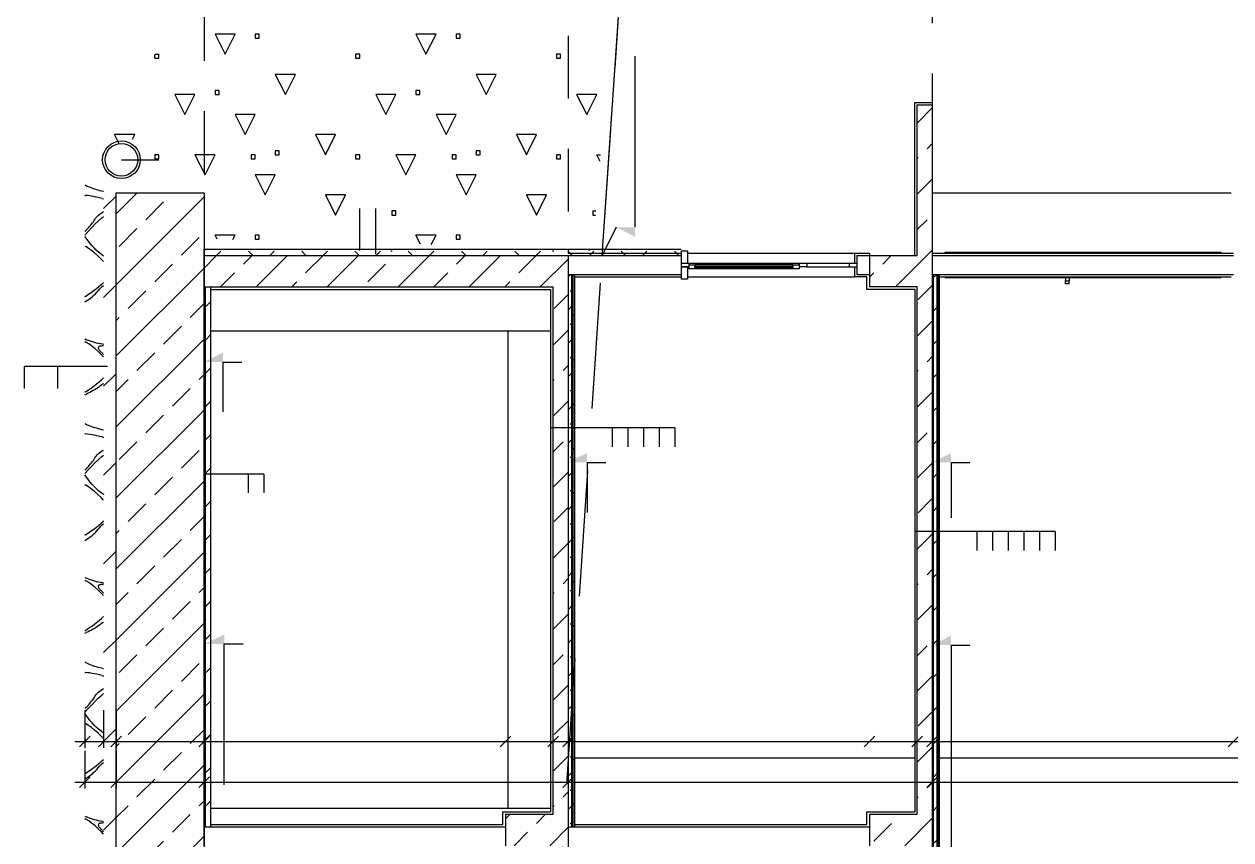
# Model space of a CAD drawing. Header units: metres. Extents: x -220 to 294, y -29 to 18.
# Drawn here: x -187.997 to -185.594, y -5.071 to -3.447 of the extents above; entities that cross this region are included whole.
import ezdxf

# ---------------------------------------------------------------- set-up
doc = ezdxf.new("R2010")
doc.units = ezdxf.units.M
doc.header["$MEASUREMENT"] = 0
doc.linetypes.add('DASHED2', pattern=[0.375, 0.25, -0.125])
doc.linetypes.add('DASHED4', pattern=[0.1875, 0.125, -0.0625])
for name, color, linetype in [('Cizgi', 7, 'Continuous'), ('Kesit_Kot', 7, 'Continuous'), ('Olculendirme', 7, 'Continuous'), ('Rota', 7, 'Continuous'), ('Standart', 7, 'Continuous'), ('Tarama', 7, 'Continuous'), ('Yay', 7, 'Continuous'), ('Yerlestirilmis_Nesne', 7, 'Continuous')]:
    doc.layers.add(name, color=color, linetype=linetype)

msp = doc.modelspace()

# ---------------------------------------------------------------- hatches: boundary and pattern name
at = {"layer": 'Kesit_Kot', "linetype": 'Continuous', "lineweight": -3}
for points in [[(-186.8178, -3.851), (-186.7803, -3.8697), (-186.7803, -3.851)], [(-187.6385, -4.1193), (-187.601, -4.1006), (-187.601, -4.1193)], [(-186.9135, -4.3193), (-186.876, -4.3006), (-186.876, -4.3193)], [(-186.1885, -4.3193), (-186.151, -4.3006), (-186.151, -4.3193)]]:
    msp.add_hatch(color=216, dxfattribs=at).paths.add_polyline_path(points)
at = {"layer": 'Standart', "linetype": 'Continuous', "lineweight": -3}
for points in [[(-187.636, -4.6805), (-187.5985, -4.6618), (-187.5985, -4.6805)], [(-186.1885, -4.6829), (-186.151, -4.6641), (-186.151, -4.6829)]]:
    msp.add_hatch(color=216, dxfattribs=at).paths.add_polyline_path(points)
at = {"layer": 'Tarama', "linetype": 'Continuous', "lineweight": -3}
h = msp.add_hatch(dxfattribs=at)
h.set_pattern_fill('ANSI33', color=58, scale=0.4, style=0)
h.paths.add_polyline_path([(-186.2185, -3.9074), (-186.2185, -3.6074), (-186.1885, -3.6074), (-186.1885, -3.9074)])
h = msp.add_hatch(dxfattribs=at)
h.set_pattern_fill('ANSI31', color=58, style=0)
h.paths.add_polyline_path([(-187.8135, -3.7824), (-187.8385, -3.7824), (-187.8385, -6.0824), (-187.8135, -6.0824)])
h = msp.add_hatch(dxfattribs=at)
h.set_pattern_fill('ANSI33', color=58, scale=0.4, style=0)
h.paths.add_polyline_path([(-187.6385, -3.7824), (-187.8135, -3.7824), (-187.8135, -6.0824), (-187.7385, -6.0824), (-187.7385, -6.9449), (-187.6385, -6.9449)])
h = msp.add_hatch(dxfattribs=at)
h.set_pattern_fill('AR-SAND', color=203, scale=0.05, style=0)
h.set_pattern_definition([(37.5, (0, 0), (-0.003149668, 0.09634119), [0, -0.076, 0, -0.085, 0, -0.08125]), (7.5, (0, 0), (0.088488835, 0.1411073), [0, -0.041, 0, -0.0685, 0, -0.02625]), (-32.5, (-0.0615, 0), (0.155707093, 0.000282953), [0, -0.025, 0, -0.09, 0, -0.1175]), (-42.5, (-0.0615, 0), (0.15030633, 0.04388378), [0, -0.0125, 0, -0.059, 0, -0.0675])])
h.paths.add_polyline_path([(-187.6385, -3.8949), (-187.6385, -3.8988), (-186.6885, -3.8989), (-186.6885, -3.8949)])
h = msp.add_hatch(dxfattribs=at)
h.set_pattern_fill('ANSI37', color=163, scale=0.6, style=0)
h.paths.add_polyline_path([(-187.6385, -3.8988), (-187.6385, -3.9074), (-186.6885, -3.9074), (-186.6885, -3.8989)])
h = msp.add_hatch(dxfattribs=at)
h.set_pattern_fill('ANSI33', color=58, scale=0.4, style=0)
h.paths.add_polyline_path([(-187.6385, -3.9699), (-187.6385, -3.9074), (-187.0385, -3.9074), (-187.0385, -3.9699)])
h = msp.add_hatch(dxfattribs=at)
h.set_pattern_fill('ANSI33', color=58, scale=0.4, style=0)
h.paths.add_polyline_path([(-187.0385, -3.9699), (-187.0385, -3.9074), (-186.9135, -3.9074), (-186.9135, -3.9699)])
h = msp.add_hatch(dxfattribs=at)
h.set_pattern_fill('ANSI33', color=58, scale=0.4, style=0)
h.paths.add_polyline_path([(-186.3135, -3.9699), (-186.3135, -3.9074), (-186.1885, -3.9074), (-186.1885, -3.9699)])
h = msp.add_hatch(dxfattribs=at)
h.set_pattern_fill('SACNCR', color=58, scale=0.5, style=0)
h.paths.add_polyline_path([(-186.9135, -5.0449), (-186.9135, -3.9449), (-186.906, -3.9449), (-186.906, -5.0449)])
h = msp.add_hatch(dxfattribs=at)
h.set_pattern_fill('TRIANG', color=58, scale=0.2, style=0)
h.paths.add_polyline_path([(-186.906, -5.0449), (-186.906, -3.9449), (-186.9035, -3.9449), (-186.9035, -5.0449)])
h = msp.add_hatch(dxfattribs=at)
h.set_pattern_fill('ANSI31', color=58, scale=0.5, style=0)
h.paths.add_polyline_path([(-186.9035, -5.0449), (-186.9035, -3.9449), (-186.901, -3.9449), (-186.901, -5.0449)])
h = msp.add_hatch(dxfattribs=at)
h.set_pattern_fill('DOTS', color=58, scale=0.8, style=0)
h.paths.add_polyline_path([(-186.1885, -5.4574), (-186.1885, -3.9449), (-186.186, -3.9449), (-186.186, -5.4574)])
h = msp.add_hatch(dxfattribs=at)
h.set_pattern_fill('SACNCR', color=58, scale=0.5, style=0)
h.paths.add_polyline_path([(-186.186, -5.4574), (-186.186, -3.9449), (-186.1785, -3.9449), (-186.1785, -5.4574)])
h = msp.add_hatch(dxfattribs=at)
h.set_pattern_fill('DOTS', color=58, scale=0.8, style=0)
h.paths.add_polyline_path([(-186.1785, -5.4574), (-186.1785, -3.9449), (-186.176, -3.9449), (-186.176, -5.4574)])
h = msp.add_hatch(dxfattribs=at)
h.set_pattern_fill('NET', color=163, style=0)
h.paths.add_polyline_path([(-186.176, -5.4574), (-186.176, -3.9449), (-186.1748, -3.9449), (-186.1748, -5.4574)])
h = msp.add_hatch(dxfattribs=at)
h.set_pattern_fill('TRIANG', color=58, scale=0.2, style=0)
h.paths.add_polyline_path([(-187.6385, -5.0449), (-187.6385, -3.9699), (-187.636, -3.9699), (-187.636, -5.0449)])
h = msp.add_hatch(dxfattribs=at)
h.set_pattern_fill('SACNCR', color=58, scale=0.5, style=0)
h.paths.add_polyline_path([(-187.636, -5.0449), (-187.636, -3.9699), (-187.626, -3.9699), (-187.626, -5.0449)])
h = msp.add_hatch(dxfattribs=at)
h.set_pattern_fill('ANSI33', color=58, scale=0.4, style=0)
h.paths.add_polyline_path([(-186.9435, -5.0199), (-186.9435, -3.9699), (-186.9135, -3.9699), (-186.9135, -5.0199)])
h = msp.add_hatch(dxfattribs=at)
h.set_pattern_fill('ANSI33', color=58, scale=0.4, style=0)
h.paths.add_polyline_path([(-186.2185, -5.0199), (-186.2185, -3.9699), (-186.1885, -3.9699), (-186.1885, -5.0199)])
h = msp.add_hatch(dxfattribs=at)
h.set_pattern_fill('ANSI33', color=58, scale=0.4, style=0)
h.paths.add_polyline_path([(-187.0385, -5.0824), (-187.0385, -5.0199), (-186.9135, -5.0199), (-186.9135, -5.0824)])
h = msp.add_hatch(dxfattribs=at)
h.set_pattern_fill('ANSI33', color=58, scale=0.4, style=0)
h.paths.add_polyline_path([(-186.3135, -5.0824), (-186.3135, -5.0199), (-186.1885, -5.0199), (-186.1885, -5.0824)])

# ---------------------------------------------------------------- linework, layer by layer
at = {"layer": 'Cizgi', "color": 73, "linetype": 'DASHED4', "lineweight": -3}
for points in [[(-187.6385, -2.2699), (-187.6385, -3.8949)], [(-186.9135, -3.0199), (-186.9135, -6.9574)], [(-186.1885, -3.0949), (-186.1885, -6.2074)], [(-187.6385, -3.8949), (-187.6385, -6.9574)]]:
    msp.add_lwpolyline(points, dxfattribs=at)
at = {"layer": 'Cizgi', "color": 18, "linetype": 'Continuous', "lineweight": -3}
msp.add_lwpolyline([(-186.8457, -3.9074), (-186.7861, -3.0324)], dxfattribs=at)
at = {"layer": 'Cizgi', "color": 241, "linetype": 'Continuous', "lineweight": -3}
for points in [[(-186.2235, -3.9074), (-186.2235, -3.6024)], [(-186.2235, -3.6024), (-186.1885, -3.6024)], [(-186.1885, -3.6024), (-186.1885, -3.6074)], [(-187.6385, -3.9074), (-187.6385, -3.8949)], [(-187.6385, -3.8949), (-186.6885, -3.8949)], [(-187.6385, -3.8949), (-186.861, -3.8949)], [(-186.9135, -3.8949), (-186.9135, -3.9024)], [(-186.9135, -3.9024), (-186.8453, -3.9024)], [(-186.8453, -3.9024), (-186.6885, -3.9024)], [(-186.3435, -3.9024), (-186.3435, -3.9224)], [(-186.3435, -3.9024), (-186.3135, -3.9024)], [(-186.3135, -3.9024), (-186.3135, -3.9074)], [(-186.1885, -3.9024), (-186.1635, -3.9024)], [(-186.1635, -3.9024), (-185.6135, -3.9024)], [(-185.6135, -3.9024), (-185.5885, -3.9024)], [(-186.3435, -3.9299), (-186.3435, -3.9499)], [(-186.901, -3.9499), (-186.8486, -3.9499)], [(-186.8486, -3.9499), (-186.6885, -3.9499)], [(-186.3185, -3.9499), (-186.3435, -3.9499)], [(-186.3185, -3.9749), (-186.3185, -3.9499)], [(-186.1748, -3.9499), (-186.1635, -3.9499)], [(-186.1635, -3.9499), (-185.6135, -3.9499)], [(-185.6135, -3.9499), (-185.5935, -3.9499)], [(-187.626, -3.9749), (-186.9485, -3.9749)], [(-186.9485, -3.9749), (-186.9485, -4.0574)], [(-186.2235, -3.9749), (-186.3185, -3.9749)], [(-186.2235, -3.9749), (-186.2235, -4.9074)], [(-186.9485, -4.0574), (-186.9485, -5.0074)], [(-186.2235, -4.9074), (-186.2235, -5.0149)], [(-187.0435, -5.0399), (-187.0435, -5.0149)], [(-187.0435, -5.0149), (-186.9485, -5.0149)], [(-186.9485, -5.0074), (-186.9485, -5.0149)], [(-186.3185, -5.0399), (-186.3185, -5.0149)], [(-186.3185, -5.0149), (-186.2235, -5.0149)], [(-187.626, -5.0399), (-187.0435, -5.0399)], [(-186.901, -5.0399), (-186.3185, -5.0399)]]:
    msp.add_lwpolyline(points, dxfattribs=at)
at = {"layer": 'Cizgi', "color": 7, "linetype": 'Continuous', "lineweight": -3}
for points in [[(-186.2185, -3.6074), (-186.1885, -3.6074)], [(-186.2185, -3.9074), (-186.2185, -3.6074)], [(-186.1885, -3.6074), (-186.1885, -3.7824)], [(-186.1885, -3.7824), (-186.1885, -3.9024)], [(-187.6385, -3.9074), (-186.9135, -3.9074)], [(-187.6385, -3.9699), (-187.6385, -3.9074)], [(-186.9135, -3.9074), (-186.9135, -3.9449)], [(-186.3135, -3.9074), (-186.2235, -3.9074)], [(-186.3135, -3.9074), (-186.3135, -3.9449)], [(-186.2235, -3.9074), (-186.2185, -3.9074)], [(-186.1885, -3.9024), (-186.1885, -3.9074)], [(-186.1885, -3.9074), (-186.1885, -3.9449)], [(-186.9135, -3.9449), (-186.9135, -4.904)], [(-186.3135, -3.9449), (-186.3135, -3.9699)], [(-186.1885, -3.9449), (-186.1885, -5.4574)], [(-187.6385, -3.9699), (-187.626, -3.9699)], [(-187.626, -3.9699), (-186.9435, -3.9699)], [(-186.9435, -5.0199), (-186.9435, -3.9699)], [(-186.2185, -3.9699), (-186.3135, -3.9699)], [(-186.2185, -5.0199), (-186.2185, -3.9699)], [(-186.9135, -4.904), (-186.9135, -5.0449)], [(-187.0385, -5.0199), (-186.9435, -5.0199)], [(-187.0385, -5.0199), (-187.0385, -5.0449)], [(-186.3135, -5.0199), (-186.2185, -5.0199)], [(-186.3135, -5.0199), (-186.3135, -5.0449)], [(-187.0385, -5.0449), (-187.0385, -5.0824)], [(-186.9135, -5.0449), (-186.9135, -5.0824)], [(-186.3135, -5.0449), (-186.3135, -5.0824)]]:
    msp.add_lwpolyline(points, dxfattribs=at)
at = {"layer": 'Cizgi', "color": 118, "linetype": 'Continuous', "lineweight": -3}
for points in [[(-186.1885, -3.7824), (-185.5935, -3.7824)], [(-186.676, -3.9024), (-186.3435, -3.9024)], [(-186.676, -3.9499), (-186.3435, -3.9499)], [(-187.626, -4.0574), (-187.0335, -4.0574)], [(-187.0335, -4.0574), (-187.0335, -5.0074)], [(-187.0335, -4.0574), (-186.9485, -4.0574)], [(-186.901, -4.9074), (-186.2235, -4.9074)], [(-186.1748, -4.9074), (-185.4985, -4.9074)], [(-187.626, -5.0074), (-187.0335, -5.0074)], [(-187.0335, -5.0074), (-186.9485, -5.0074)]]:
    msp.add_lwpolyline(points, dxfattribs=at)
at = {"layer": 'Cizgi', "color": 166, "linetype": 'Continuous', "lineweight": -3}
for points in [[(-186.9135, -3.9074), (-186.8457, -3.9074)], [(-186.8457, -3.9074), (-186.6885, -3.9074)], [(-186.6885, -3.9074), (-186.6885, -3.9224)], [(-186.3385, -3.9074), (-186.3385, -3.9224)], [(-186.3385, -3.9074), (-186.3135, -3.9074)], [(-186.1885, -3.9074), (-185.5885, -3.9074)], [(-186.6885, -3.9224), (-186.6885, -3.9233)], [(-186.6885, -3.9233), (-186.6885, -3.9289)], [(-186.6885, -3.9289), (-186.6885, -3.9299)], [(-186.6885, -3.9299), (-186.6885, -3.9449)], [(-186.3385, -3.9224), (-186.3385, -3.9299)], [(-186.3385, -3.9299), (-186.3385, -3.9449)], [(-186.9135, -3.9449), (-186.901, -3.9449)], [(-186.901, -3.9449), (-186.8482, -3.9449)], [(-186.8482, -3.9449), (-186.6885, -3.9449)], [(-186.3385, -3.9449), (-186.3135, -3.9449)], [(-186.1885, -3.9449), (-186.1748, -3.9449)], [(-186.1748, -3.9449), (-185.5885, -3.9449)], [(-187.6385, -5.0824), (-187.6385, -5.0449)], [(-187.6385, -5.0449), (-187.626, -5.0449)], [(-187.626, -5.0449), (-187.0385, -5.0449)], [(-186.9135, -5.0449), (-186.901, -5.0449)], [(-186.901, -5.0449), (-186.3135, -5.0449)]]:
    msp.add_lwpolyline(points, dxfattribs=at)
at = {"layer": 'Cizgi', "color": 173, "linetype": 'Continuous', "lineweight": -3}
for points in [[(-186.6885, -3.898), (-186.6885, -3.9024)], [(-186.6885, -3.898), (-186.676, -3.898)], [(-186.6885, -3.9024), (-186.6885, -3.9074)], [(-186.676, -3.898), (-186.676, -3.9224)], [(-186.6885, -3.9224), (-186.676, -3.9224)], [(-186.676, -3.9233), (-186.6885, -3.9233)], [(-186.6885, -3.9289), (-186.676, -3.9289)], [(-186.6885, -3.9299), (-186.676, -3.9299)], [(-186.676, -3.9224), (-186.6735, -3.9224)], [(-186.676, -3.9224), (-186.676, -3.9233)], [(-186.676, -3.9289), (-186.676, -3.9299)], [(-186.676, -3.9299), (-186.6735, -3.9299)], [(-186.676, -3.9299), (-186.676, -3.9543)], [(-186.6735, -3.9224), (-186.6735, -3.9261)], [(-186.6735, -3.9261), (-186.6735, -3.9299)], [(-186.6735, -3.9261), (-186.661, -3.9261)], [(-186.6735, -3.9299), (-186.6735, -3.9336)], [(-186.661, -3.9336), (-186.6735, -3.9336)], [(-186.661, -3.9261), (-186.661, -3.9286)], [(-186.661, -3.9311), (-186.661, -3.9286)], [(-186.661, -3.9286), (-186.466, -3.9286)], [(-186.661, -3.9311), (-186.661, -3.9336)], [(-186.466, -3.9311), (-186.661, -3.9311)], [(-186.466, -3.9261), (-186.466, -3.9286)], [(-186.466, -3.9261), (-186.4535, -3.9261)], [(-186.466, -3.9286), (-186.466, -3.9311)], [(-186.466, -3.9311), (-186.466, -3.9336)], [(-186.4535, -3.9336), (-186.466, -3.9336)], [(-186.4535, -3.9224), (-186.4535, -3.9261)], [(-186.4535, -3.9224), (-186.4385, -3.9224)], [(-186.4535, -3.9261), (-186.4535, -3.9299)], [(-186.4535, -3.9299), (-186.4535, -3.9336)], [(-186.4385, -3.9299), (-186.4535, -3.9299)], [(-186.4385, -3.9224), (-186.4385, -3.9299)], [(-186.3535, -3.9299), (-186.3535, -3.9224)], [(-186.3535, -3.9224), (-186.3435, -3.9224)], [(-186.3535, -3.9299), (-186.3435, -3.9299)], [(-186.3435, -3.9224), (-186.3385, -3.9224)], [(-186.3435, -3.9299), (-186.3385, -3.9299)], [(-186.6885, -3.9449), (-186.6885, -3.9499)], [(-186.6885, -3.9499), (-186.6885, -3.9543)], [(-186.676, -3.9543), (-186.6885, -3.9543)]]:
    msp.add_lwpolyline(points, dxfattribs=at)
at = {"layer": 'Cizgi', "color": 98, "linetype": 'Continuous', "lineweight": -3}
for points in [[(-185.6135, -3.9011), (-186.1635, -3.9011)], [(-186.1635, -3.9011), (-186.1635, -3.9024)], [(-185.6135, -3.9011), (-185.6135, -3.9024)], [(-186.6735, -3.9224), (-186.4535, -3.9224)], [(-186.466, -3.9261), (-186.661, -3.9261)], [(-186.466, -3.9336), (-186.661, -3.9336)], [(-186.4385, -3.9224), (-186.3535, -3.9224)], [(-186.4385, -3.9299), (-186.3535, -3.9299)], [(-186.1635, -3.9499), (-186.1635, -3.9511)], [(-186.1635, -3.9511), (-185.9229, -3.9511)], [(-185.9229, -3.9511), (-185.9229, -3.9574)], [(-185.9229, -3.9511), (-185.916, -3.9511)], [(-185.9229, -3.9636), (-185.9229, -3.9574)], [(-185.9229, -3.9574), (-185.916, -3.9574)], [(-185.916, -3.9636), (-185.9229, -3.9636)], [(-185.916, -3.9511), (-185.916, -3.9574)], [(-185.916, -3.9511), (-185.6135, -3.9511)], [(-185.916, -3.9636), (-185.916, -3.9574)], [(-185.6135, -3.9499), (-185.6135, -3.9511)]]:
    msp.add_lwpolyline(points, dxfattribs=at)
at = {"layer": 'Cizgi', "color": 38, "linetype": 'Continuous', "lineweight": -3}
for points in [[(-186.906, -5.0449), (-186.906, -3.9449)], [(-186.9035, -5.0449), (-186.9035, -3.9449)], [(-186.186, -5.4574), (-186.186, -3.9449)], [(-186.1785, -5.4574), (-186.1785, -3.9449)], [(-186.176, -5.4574), (-186.176, -3.9449)], [(-187.636, -5.0449), (-187.636, -3.9699)]]:
    msp.add_lwpolyline(points, dxfattribs=at)
at = {"layer": 'Cizgi', "color": 59, "linetype": 'Continuous', "lineweight": -3}
for points in [[(-186.901, -3.9449), (-186.901, -3.9499)], [(-186.901, -3.9499), (-186.901, -4.7204)], [(-186.1748, -3.9449), (-186.1748, -3.9499)], [(-186.1748, -3.9499), (-186.1748, -4.9074)], [(-187.6385, -5.0449), (-187.6385, -3.9699)], [(-187.626, -3.9699), (-187.626, -3.9749)], [(-187.626, -3.9749), (-187.626, -4.0574)], [(-187.626, -4.0574), (-187.626, -5.0074)], [(-186.901, -4.7204), (-186.901, -4.9074)], [(-186.901, -4.9074), (-186.901, -5.0399)], [(-186.1748, -4.9074), (-186.1748, -5.4524)], [(-187.626, -5.0074), (-187.626, -5.0399)], [(-187.626, -5.0399), (-187.626, -5.0449)], [(-186.901, -5.0399), (-186.901, -5.0449)]]:
    msp.add_lwpolyline(points, dxfattribs=at)
at = {"layer": 'Kesit_Kot', "color": 216, "linetype": 'Continuous', "lineweight": -3}
for points in [[(-186.7803, -3.851), (-186.7803, -3.5104)], [(-186.8178, -3.851), (-186.8457, -3.9074)], [(-187.6385, -3.9943), (-187.6385, -4.1193)], [(-187.601, -4.1193), (-187.601, -4.2188)], [(-187.601, -4.1193), (-187.5635, -4.1193)], [(-186.9135, -4.1943), (-186.9135, -4.3193)], [(-186.1885, -4.1943), (-186.1885, -4.3193)], [(-186.876, -4.3193), (-186.876, -4.4188)], [(-186.876, -4.3193), (-186.8385, -4.3193)], [(-186.151, -4.3193), (-186.151, -4.4298)], [(-186.151, -4.3193), (-186.1135, -4.3193)]]:
    msp.add_lwpolyline(points, dxfattribs=at)
at = {"layer": 'Olculendirme', "color": 47, "linetype": 'Continuous', "lineweight": -3}
for points in [[(-187.876, -4.8122), (-187.876, -4.8872)], [(-187.8385, -4.8122), (-187.8385, -4.8872)], [(-187.8135, -4.8122), (-187.8135, -4.8872)], [(-187.6385, -4.8122), (-187.6385, -4.8872)], [(-187.896, -4.8747), (-187.6185, -4.8747)], [(-187.6585, -4.8747), (-182.5435, -4.8747)], [(-187.876, -4.8934), (-187.876, -4.9684)], [(-187.8135, -4.8934), (-187.8135, -4.9684)], [(-187.6385, -4.8934), (-187.6385, -4.9684)], [(-186.9135, -4.8934), (-186.9135, -4.9684)], [(-186.1885, -4.8934), (-186.1885, -4.9684)], [(-187.896, -4.9559), (-182.5435, -4.9559)]]:
    msp.add_lwpolyline(points, dxfattribs=at)
at = {"layer": 'Olculendirme', "color": 59, "linetype": 'Continuous', "lineweight": -3}
for points in [[(-187.8654, -4.8641), (-187.8866, -4.8853)], [(-187.8279, -4.8641), (-187.8491, -4.8853)], [(-187.8029, -4.8641), (-187.8241, -4.8853)], [(-187.6279, -4.8641), (-187.6491, -4.8853)], [(-187.6279, -4.8641), (-187.6491, -4.8853)], [(-187.0279, -4.8641), (-187.0491, -4.8853)], [(-186.9329, -4.8641), (-186.9541, -4.8853)], [(-186.9029, -4.8641), (-186.9241, -4.8853)], [(-186.3029, -4.8641), (-186.3241, -4.8853)], [(-186.2079, -4.8641), (-186.2291, -4.8853)], [(-186.1779, -4.8641), (-186.1991, -4.8853)], [(-185.5779, -4.8641), (-185.5991, -4.8853)], [(-187.8654, -4.9453), (-187.8866, -4.9665)], [(-187.8029, -4.9453), (-187.8241, -4.9665)], [(-187.6279, -4.9453), (-187.6491, -4.9665)], [(-186.9029, -4.9453), (-186.9241, -4.9665)], [(-186.1779, -4.9453), (-186.1991, -4.9665)]]:
    msp.add_lwpolyline(points, dxfattribs=at)
at = {"layer": 'Rota', "color": 95, "linetype": 'DASHED2', "lineweight": -3}
for points in [[(-186.8457, -3.9074), (-186.7861, -3.0324)], [(-186.991, -6.0824), (-186.8457, -3.9074)]]:
    msp.add_lwpolyline(points, dxfattribs=at)
at = {"layer": 'Rota', "color": 7, "linetype": 'Continuous', "lineweight": -3}
for points in [[(-187.8135, -3.9074), (-187.8135, -3.7824)], [(-187.8135, -3.7824), (-187.6385, -3.7824)], [(-187.6385, -3.7824), (-187.6385, -6.9449)], [(-187.8135, -6.0824), (-187.8135, -3.9074)]]:
    msp.add_lwpolyline(points, dxfattribs=at)
at = {"layer": 'Standart', "color": 98, "linetype": 'Continuous', "lineweight": -3}
for points in [[(-187.3283, -3.8973), (-187.3283, -3.8135)], [(-187.2966, -3.9047), (-187.2966, -3.8135)]]:
    msp.add_lwpolyline(points, dxfattribs=at)
at = {"layer": 'Standart', "color": 58, "linetype": 'Continuous', "lineweight": -3}
for points in [[(-186.701, -4.2506), (-186.9485, -4.2506)], [(-186.826, -4.2506), (-186.826, -4.2881)], [(-186.7948, -4.2506), (-186.7948, -4.2881)], [(-186.7635, -4.2506), (-186.7635, -4.2881)], [(-186.7323, -4.2506), (-186.7323, -4.2881)], [(-186.701, -4.2506), (-186.701, -4.2881)], [(-187.5198, -4.3426), (-187.6385, -4.3426)], [(-187.551, -4.3426), (-187.551, -4.3801)], [(-187.5198, -4.3426), (-187.5198, -4.3801)], [(-185.9435, -4.4568), (-186.2235, -4.4568)], [(-186.0998, -4.4568), (-186.0998, -4.4943)], [(-186.0685, -4.4568), (-186.0685, -4.4943)], [(-186.0373, -4.4568), (-186.0373, -4.4943)], [(-186.006, -4.4568), (-186.006, -4.4943)], [(-185.9748, -4.4568), (-185.9748, -4.4943)], [(-185.9435, -4.4568), (-185.9435, -4.4943)]]:
    msp.add_lwpolyline(points, dxfattribs=at)
at = {"layer": 'Standart', "color": 216, "linetype": 'Continuous', "lineweight": -3}
for points in [[(-187.5985, -4.6805), (-187.561, -4.6805)], [(-187.5985, -4.9613), (-187.5985, -4.6805)], [(-186.151, -4.6829), (-186.151, -5.2774)], [(-186.151, -4.6829), (-186.1135, -4.6829)]]:
    msp.add_lwpolyline(points, dxfattribs=at)
at = {"layer": 'Tarama', "color": 251, "linetype": 'Continuous', "lineweight": -3}
for points in [[(-187.6167, -3.4666), (-187.5967, -3.5066)], [(-187.5767, -3.4666), (-187.6167, -3.4666)], [(-187.5967, -3.5066), (-187.5767, -3.4666)], [(-187.5367, -3.4666), (-187.5367, -3.4746)], [(-187.5287, -3.4666), (-187.5367, -3.4666)], [(-187.5367, -3.4746), (-187.5287, -3.4746)], [(-187.5287, -3.4746), (-187.5287, -3.4666)], [(-187.2167, -3.4666), (-187.1967, -3.5066)], [(-187.1767, -3.4666), (-187.2167, -3.4666)], [(-187.1967, -3.5066), (-187.1767, -3.4666)], [(-187.1367, -3.4666), (-187.1367, -3.4746)], [(-187.1287, -3.4666), (-187.1367, -3.4666)], [(-187.1367, -3.4746), (-187.1287, -3.4746)], [(-187.1287, -3.4746), (-187.1287, -3.4666)], [(-187.7367, -3.5146), (-187.7367, -3.5068)], [(-187.7362, -3.5066), (-187.7287, -3.5066)], [(-187.7287, -3.5146), (-187.7287, -3.5066)], [(-187.3367, -3.5066), (-187.3367, -3.5146)], [(-187.3287, -3.5066), (-187.3367, -3.5066)], [(-187.3287, -3.5146), (-187.3287, -3.5066)], [(-186.9367, -3.5066), (-186.9367, -3.5146)], [(-186.9287, -3.5066), (-186.9367, -3.5066)], [(-186.9287, -3.5146), (-186.9287, -3.5066)], [(-187.7367, -3.5146), (-187.7287, -3.5146)], [(-187.3367, -3.5146), (-187.3287, -3.5146)], [(-186.9367, -3.5146), (-186.9287, -3.5146)], [(-187.4967, -3.5466), (-187.4767, -3.5866)], [(-187.4567, -3.5466), (-187.4967, -3.5466)], [(-187.4767, -3.5866), (-187.4567, -3.5466)], [(-187.0967, -3.5466), (-187.0767, -3.5866)], [(-187.0567, -3.5466), (-187.0967, -3.5466)], [(-187.0767, -3.5866), (-187.0567, -3.5466)], [(-187.6167, -3.5786), (-187.6167, -3.5866)], [(-187.6087, -3.5786), (-187.6167, -3.5786)], [(-187.6087, -3.5866), (-187.6087, -3.5786)], [(-187.2167, -3.5786), (-187.2167, -3.5866)], [(-187.2087, -3.5786), (-187.2167, -3.5786)], [(-187.2087, -3.5866), (-187.2087, -3.5786)], [(-187.6967, -3.5866), (-187.6767, -3.6266)], [(-187.6567, -3.5866), (-187.6967, -3.5866)], [(-187.6767, -3.6266), (-187.6567, -3.5866)], [(-187.6167, -3.5866), (-187.6087, -3.5866)], [(-187.2967, -3.5866), (-187.2767, -3.6266)], [(-187.2567, -3.5866), (-187.2967, -3.5866)], [(-187.2767, -3.6266), (-187.2567, -3.5866)], [(-187.2167, -3.5866), (-187.2087, -3.5866)], [(-186.8967, -3.5866), (-186.8767, -3.6266)], [(-186.8567, -3.5866), (-186.8967, -3.5866)], [(-186.8767, -3.6266), (-186.8567, -3.5866)], [(-187.5767, -3.6266), (-187.5567, -3.6666)], [(-187.5367, -3.6266), (-187.5767, -3.6266)], [(-187.5567, -3.6666), (-187.5367, -3.6266)], [(-187.1767, -3.6266), (-187.1567, -3.6666)], [(-187.1367, -3.6266), (-187.1767, -3.6266)], [(-187.1567, -3.6666), (-187.1367, -3.6266)], [(-187.8075, -3.685), (-187.8167, -3.6666)], [(-187.7767, -3.6666), (-187.8167, -3.6666)], [(-187.7814, -3.6759), (-187.7767, -3.6666)], [(-187.4167, -3.6666), (-187.3967, -3.7066)], [(-187.3767, -3.6666), (-187.4167, -3.6666)], [(-187.3967, -3.7066), (-187.3767, -3.6666)], [(-187.0167, -3.6666), (-186.9967, -3.7066)], [(-186.9767, -3.6666), (-187.0167, -3.6666)], [(-186.9967, -3.7066), (-186.9767, -3.6666)], [(-187.4967, -3.6986), (-187.4967, -3.7066)], [(-187.4887, -3.6986), (-187.4967, -3.6986)], [(-187.4887, -3.7066), (-187.4887, -3.6986)], [(-187.0967, -3.6986), (-187.0967, -3.7066)], [(-187.0887, -3.6986), (-187.0967, -3.6986)], [(-187.0887, -3.7066), (-187.0887, -3.6986)], [(-187.7367, -3.7066), (-187.7367, -3.7146)], [(-187.7287, -3.7066), (-187.7367, -3.7066)], [(-187.7367, -3.7146), (-187.7287, -3.7146)], [(-187.7287, -3.7146), (-187.7287, -3.7066)], [(-187.6567, -3.7066), (-187.6367, -3.7466)], [(-187.6167, -3.7066), (-187.6567, -3.7066)], [(-187.6367, -3.7466), (-187.6167, -3.7066)], [(-187.5447, -3.7066), (-187.5447, -3.7146)], [(-187.5367, -3.7066), (-187.5447, -3.7066)], [(-187.5447, -3.7146), (-187.5367, -3.7146)], [(-187.5367, -3.7146), (-187.5367, -3.7066)], [(-187.4967, -3.7066), (-187.4887, -3.7066)], [(-187.3367, -3.7066), (-187.3367, -3.7146)], [(-187.3287, -3.7066), (-187.3367, -3.7066)], [(-187.3367, -3.7146), (-187.3287, -3.7146)], [(-187.3287, -3.7146), (-187.3287, -3.7066)], [(-187.2567, -3.7066), (-187.2367, -3.7466)], [(-187.2167, -3.7066), (-187.2567, -3.7066)], [(-187.2367, -3.7466), (-187.2167, -3.7066)], [(-187.1447, -3.7066), (-187.1447, -3.7146)], [(-187.1367, -3.7066), (-187.1447, -3.7066)], [(-187.1447, -3.7146), (-187.1367, -3.7146)], [(-187.1367, -3.7146), (-187.1367, -3.7066)], [(-187.0967, -3.7066), (-187.0887, -3.7066)], [(-186.9367, -3.7066), (-186.9367, -3.7146)], [(-186.9287, -3.7066), (-186.9367, -3.7066)], [(-186.9367, -3.7146), (-186.9287, -3.7146)], [(-186.9287, -3.7146), (-186.9287, -3.7066)], [(-186.8501, -3.7198), (-186.8567, -3.7066)], [(-186.8567, -3.7066), (-186.849, -3.7066)], [(-187.5367, -3.7466), (-187.5167, -3.7866)], [(-187.4967, -3.7466), (-187.5367, -3.7466)], [(-187.5167, -3.7866), (-187.4967, -3.7466)], [(-187.1367, -3.7466), (-187.1167, -3.7866)], [(-187.0967, -3.7466), (-187.1367, -3.7466)], [(-187.1167, -3.7866), (-187.0967, -3.7466)], [(-187.3967, -3.7866), (-187.3767, -3.8266)], [(-187.3567, -3.7866), (-187.3967, -3.7866)], [(-187.3767, -3.8266), (-187.3567, -3.7866)], [(-186.9967, -3.7866), (-186.9767, -3.8266)], [(-186.9567, -3.7866), (-186.9967, -3.7866)], [(-186.9767, -3.8266), (-186.9567, -3.7866)], [(-187.2647, -3.8186), (-187.2647, -3.8266)], [(-187.2567, -3.8186), (-187.2647, -3.8186)], [(-187.2567, -3.8266), (-187.2567, -3.8186)], [(-186.8647, -3.8186), (-186.8647, -3.8266)], [(-186.8647, -3.8186), (-186.8582, -3.8186)], [(-187.2647, -3.8266), (-187.2567, -3.8266)], [(-186.8647, -3.8266), (-186.8589, -3.8266)], [(-187.6126, -3.8749), (-187.6167, -3.8666)], [(-187.5767, -3.8666), (-187.6167, -3.8666)], [(-187.5813, -3.8756), (-187.5767, -3.8666)], [(-187.5367, -3.8666), (-187.5367, -3.8746)], [(-187.5287, -3.8666), (-187.5367, -3.8666)], [(-187.5287, -3.8746), (-187.5287, -3.8666)], [(-187.2076, -3.8847), (-187.2167, -3.8666)], [(-187.1767, -3.8666), (-187.2167, -3.8666)], [(-187.1861, -3.8852), (-187.1767, -3.8666)], [(-187.1367, -3.8666), (-187.1367, -3.8746)], [(-187.1287, -3.8666), (-187.1367, -3.8666)], [(-187.1287, -3.8746), (-187.1287, -3.8666)], [(-187.5367, -3.8746), (-187.5287, -3.8746)], [(-187.1367, -3.8746), (-187.1287, -3.8746)]]:
    msp.add_lwpolyline(points, dxfattribs=at)
at = {"layer": 'Tarama', "color": 36, "linetype": 'Continuous', "lineweight": -3}
for points in [[(-187.876, -3.7666), (-187.8747, -3.7673)], [(-187.8747, -3.7673), (-187.8711, -3.7691)], [(-187.8711, -3.7691), (-187.8675, -3.7707)], [(-187.8675, -3.7707), (-187.864, -3.7721)], [(-187.864, -3.7721), (-187.8605, -3.7734)], [(-187.876, -3.7875), (-187.8747, -3.7876)], [(-187.8706, -3.788), (-187.8747, -3.7876)], [(-187.8662, -3.7885), (-187.8706, -3.788)], [(-187.8617, -3.7892), (-187.8662, -3.7885)], [(-187.8569, -3.7901), (-187.8617, -3.7892)], [(-187.8605, -3.7734), (-187.857, -3.7746)], [(-187.857, -3.7746), (-187.8536, -3.7756)], [(-187.852, -3.7911), (-187.8569, -3.7901)], [(-187.8536, -3.7756), (-187.8501, -3.7766)], [(-187.8468, -3.7923), (-187.852, -3.7911)], [(-187.8501, -3.7766), (-187.8465, -3.7776)], [(-187.8415, -3.7936), (-187.8468, -3.7923)], [(-187.8465, -3.7776), (-187.8429, -3.7785)], [(-187.8429, -3.7785), (-187.8392, -3.7794)], [(-187.8415, -3.7936), (-187.8385, -3.7945)], [(-187.8392, -3.7794), (-187.8385, -3.7796)], [(-187.8405, -3.8208), (-187.8385, -3.8197)], [(-187.8625, -3.8449), (-187.8607, -3.8425)], [(-187.8622, -3.8516), (-187.8552, -3.8445)], [(-187.8607, -3.8425), (-187.859, -3.8401)], [(-187.859, -3.8401), (-187.8574, -3.8377)], [(-187.8574, -3.8377), (-187.856, -3.8354)], [(-187.856, -3.8354), (-187.8546, -3.8331)], [(-187.8552, -3.8445), (-187.8486, -3.8382)], [(-187.8546, -3.8331), (-187.8529, -3.8309)], [(-187.8529, -3.8309), (-187.8509, -3.8287)], [(-187.8509, -3.8287), (-187.8487, -3.8267)], [(-187.8487, -3.8267), (-187.8462, -3.8246)], [(-187.8486, -3.8382), (-187.8422, -3.8325)], [(-187.8462, -3.8246), (-187.8435, -3.8227)], [(-187.8435, -3.8227), (-187.8405, -3.8208)], [(-187.8422, -3.8325), (-187.8385, -3.8295)], [(-187.876, -3.8594), (-187.874, -3.8575)], [(-187.876, -3.8666), (-187.8695, -3.8593)], [(-187.874, -3.8575), (-187.8714, -3.8549)], [(-187.8714, -3.8549), (-187.869, -3.8523)], [(-187.8695, -3.8593), (-187.8622, -3.8516)], [(-187.869, -3.8523), (-187.8667, -3.8498)], [(-187.8667, -3.8498), (-187.8645, -3.8473)], [(-187.8645, -3.8473), (-187.8625, -3.8449)], [(-187.8687, -3.879), (-187.876, -3.8692)], [(-187.876, -3.8885), (-187.874, -3.8896)], [(-187.8685, -3.893), (-187.874, -3.8896)], [(-187.8652, -3.8835), (-187.8687, -3.879)], [(-187.8614, -3.8879), (-187.8652, -3.8835)], [(-187.8573, -3.8922), (-187.8614, -3.8879)], [(-187.8531, -3.8964), (-187.8573, -3.8922)], [(-187.8627, -3.8972), (-187.8685, -3.893)], [(-187.8566, -3.9022), (-187.8627, -3.8972)], [(-187.8502, -3.9078), (-187.8566, -3.9022)], [(-187.8486, -3.9005), (-187.8531, -3.8964)], [(-187.8435, -3.9142), (-187.8502, -3.9078)], [(-187.8438, -3.9045), (-187.8486, -3.9005)], [(-187.8388, -3.9084), (-187.8438, -3.9045)], [(-187.8385, -3.9192), (-187.8435, -3.9142)], [(-187.8388, -3.9084), (-187.8385, -3.9086)], [(-187.8432, -3.965), (-187.8388, -3.9609)], [(-187.8388, -3.9609), (-187.8385, -3.9607)], [(-187.876, -3.9891), (-187.8743, -3.988)], [(-187.8743, -3.988), (-187.8686, -3.9843)], [(-187.8686, -3.9843), (-187.8631, -3.9806)], [(-187.8631, -3.9806), (-187.8578, -3.9768)], [(-187.8609, -3.989), (-187.8579, -3.9863)], [(-187.8579, -3.9863), (-187.855, -3.9835)], [(-187.8578, -3.9768), (-187.8528, -3.9729)], [(-187.855, -3.9835), (-187.8522, -3.9805)], [(-187.8528, -3.9729), (-187.8479, -3.969)], [(-187.8522, -3.9805), (-187.8496, -3.9774)], [(-187.8496, -3.9774), (-187.8469, -3.9742)], [(-187.8479, -3.969), (-187.8432, -3.965)], [(-187.8469, -3.9742), (-187.8441, -3.9713)], [(-187.8441, -3.9713), (-187.8412, -3.9687)], [(-187.8412, -3.9687), (-187.8385, -3.9668)], [(-187.876, -3.9996), (-187.8738, -3.9983)], [(-187.8738, -3.9983), (-187.8704, -3.9962)], [(-187.8704, -3.9962), (-187.8671, -3.994)], [(-187.8671, -3.994), (-187.864, -3.9916)], [(-187.864, -3.9916), (-187.8609, -3.989)], [(-187.876, -4.0733), (-187.8724, -4.075)], [(-187.876, -4.0785), (-187.8738, -4.0797)], [(-187.8683, -4.0831), (-187.8738, -4.0797)], [(-187.8687, -4.0766), (-187.8724, -4.075)], [(-187.8648, -4.078), (-187.8687, -4.0766)], [(-187.8625, -4.0873), (-187.8683, -4.0831)], [(-187.8609, -4.0794), (-187.8648, -4.078)], [(-187.8568, -4.0806), (-187.8609, -4.0794)], [(-187.8527, -4.0818), (-187.8568, -4.0806)], [(-187.8486, -4.0827), (-187.8527, -4.0818)], [(-187.8445, -4.0834), (-187.8486, -4.0827)], [(-187.8404, -4.0839), (-187.8445, -4.0834)], [(-187.8404, -4.0839), (-187.8385, -4.0841)], [(-187.8564, -4.0923), (-187.8625, -4.0873)], [(-187.85, -4.0979), (-187.8564, -4.0923)], [(-187.8433, -4.1043), (-187.85, -4.0979)], [(-187.8491, -4.0901), (-187.8492, -4.0908)], [(-187.8492, -4.0908), (-187.8492, -4.0915)], [(-187.8492, -4.0915), (-187.849, -4.0924)], [(-187.8487, -4.0895), (-187.8491, -4.0901)], [(-187.849, -4.0924), (-187.8486, -4.0933)], [(-187.8481, -4.0889), (-187.8487, -4.0895)], [(-187.8486, -4.0933), (-187.8481, -4.0943)], [(-187.8474, -4.0885), (-187.8481, -4.0889)], [(-187.8481, -4.0943), (-187.8473, -4.0953)], [(-187.8464, -4.088), (-187.8474, -4.0885)], [(-187.8473, -4.0953), (-187.8463, -4.0964)], [(-187.8453, -4.0877), (-187.8464, -4.088)], [(-187.8463, -4.0964), (-187.8452, -4.0976)], [(-187.8439, -4.0875), (-187.8453, -4.0877)], [(-187.8452, -4.0976), (-187.8441, -4.0988)], [(-187.8441, -4.0988), (-187.843, -4.1)], [(-187.8424, -4.0873), (-187.8439, -4.0875)], [(-187.8385, -4.1091), (-187.8433, -4.1043)], [(-187.843, -4.1), (-187.8418, -4.1013)], [(-187.8407, -4.0871), (-187.8424, -4.0873)], [(-187.8418, -4.1013), (-187.8406, -4.1025)], [(-187.8388, -4.0871), (-187.8407, -4.0871)], [(-187.8406, -4.1025), (-187.8393, -4.1038)], [(-187.8385, -4.1047), (-187.8393, -4.1038)], [(-187.8388, -4.0871), (-187.8385, -4.0871)], [(-187.8477, -4.1591), (-187.843, -4.1551)], [(-187.843, -4.1551), (-187.8386, -4.151)], [(-187.8386, -4.151), (-187.8385, -4.151)], [(-187.876, -4.1793), (-187.8741, -4.1781)], [(-187.8741, -4.1781), (-187.8684, -4.1745)], [(-187.8658, -4.1797), (-187.8692, -4.1814)], [(-187.8684, -4.1745), (-187.8629, -4.1707)], [(-187.8624, -4.1779), (-187.8658, -4.1797)], [(-187.8629, -4.1707), (-187.8576, -4.1669)], [(-187.8591, -4.176), (-187.8624, -4.1779)], [(-187.8557, -4.174), (-187.8591, -4.176)], [(-187.8576, -4.1669), (-187.8526, -4.163)], [(-187.8524, -4.1719), (-187.8557, -4.174)], [(-187.8526, -4.163), (-187.8477, -4.1591)], [(-187.8491, -4.1698), (-187.8524, -4.1719)], [(-187.8459, -4.1676), (-187.8491, -4.1698)], [(-187.8427, -4.1652), (-187.8459, -4.1676)], [(-187.8396, -4.1628), (-187.8427, -4.1652)], [(-187.8396, -4.1628), (-187.8385, -4.1619)], [(-187.876, -4.1845), (-187.8727, -4.183)], [(-187.8692, -4.1814), (-187.8727, -4.183)], [(-187.876, -4.2416), (-187.8747, -4.2423)], [(-187.8747, -4.2423), (-187.8711, -4.2441)], [(-187.8711, -4.2441), (-187.8675, -4.2457)], [(-187.8675, -4.2457), (-187.864, -4.2471)], [(-187.864, -4.2471), (-187.8605, -4.2484)], [(-187.8605, -4.2484), (-187.857, -4.2496)], [(-187.857, -4.2496), (-187.8536, -4.2506)], [(-187.8536, -4.2506), (-187.8501, -4.2516)], [(-187.8501, -4.2516), (-187.8465, -4.2526)], [(-187.8465, -4.2526), (-187.8429, -4.2535)], [(-187.876, -4.2625), (-187.8747, -4.2626)], [(-187.8706, -4.263), (-187.8747, -4.2626)], [(-187.8662, -4.2635), (-187.8706, -4.263)], [(-187.8617, -4.2642), (-187.8662, -4.2635)], [(-187.8569, -4.2651), (-187.8617, -4.2642)], [(-187.852, -4.2661), (-187.8569, -4.2651)], [(-187.8468, -4.2673), (-187.852, -4.2661)], [(-187.8415, -4.2686), (-187.8468, -4.2673)], [(-187.8429, -4.2535), (-187.8392, -4.2544)], [(-187.8415, -4.2686), (-187.8385, -4.2695)], [(-187.8392, -4.2544), (-187.8385, -4.2546)], [(-187.8487, -4.3017), (-187.8462, -4.2996)], [(-187.8462, -4.2996), (-187.8435, -4.2977)], [(-187.8435, -4.2977), (-187.8405, -4.2958)], [(-187.8405, -4.2958), (-187.8385, -4.2947)], [(-187.869, -4.3273), (-187.8667, -4.3248)], [(-187.8667, -4.3248), (-187.8645, -4.3223)], [(-187.8645, -4.3223), (-187.8625, -4.3199)], [(-187.8625, -4.3199), (-187.8607, -4.3175)], [(-187.8622, -4.3266), (-187.8552, -4.3195)], [(-187.8607, -4.3175), (-187.859, -4.3151)], [(-187.859, -4.3151), (-187.8574, -4.3127)], [(-187.8574, -4.3127), (-187.856, -4.3104)], [(-187.856, -4.3104), (-187.8546, -4.3081)], [(-187.8552, -4.3195), (-187.8486, -4.3132)], [(-187.8546, -4.3081), (-187.8529, -4.3059)], [(-187.8529, -4.3059), (-187.8509, -4.3037)], [(-187.8509, -4.3037), (-187.8487, -4.3017)], [(-187.8486, -4.3132), (-187.8422, -4.3075)], [(-187.8422, -4.3075), (-187.8385, -4.3045)], [(-187.876, -4.3344), (-187.874, -4.3325)], [(-187.876, -4.3416), (-187.8695, -4.3343)], [(-187.8687, -4.354), (-187.876, -4.3442)], [(-187.874, -4.3325), (-187.8714, -4.3299)], [(-187.8714, -4.3299), (-187.869, -4.3273)], [(-187.8695, -4.3343), (-187.8622, -4.3266)], [(-187.876, -4.3635), (-187.874, -4.3646)], [(-187.8685, -4.368), (-187.874, -4.3646)], [(-187.8652, -4.3585), (-187.8687, -4.354)], [(-187.8627, -4.3722), (-187.8685, -4.368)], [(-187.8614, -4.3629), (-187.8652, -4.3585)], [(-187.8566, -4.3772), (-187.8627, -4.3722)], [(-187.8573, -4.3672), (-187.8614, -4.3629)], [(-187.8531, -4.3714), (-187.8573, -4.3672)], [(-187.8486, -4.3755), (-187.8531, -4.3714)], [(-187.8502, -4.3828), (-187.8566, -4.3772)], [(-187.8435, -4.3892), (-187.8502, -4.3828)], [(-187.8438, -4.3795), (-187.8486, -4.3755)], [(-187.8388, -4.3834), (-187.8438, -4.3795)], [(-187.8385, -4.3942), (-187.8435, -4.3892)], [(-187.8388, -4.3834), (-187.8385, -4.3836)], [(-187.8528, -4.4479), (-187.8479, -4.444)], [(-187.8479, -4.444), (-187.8432, -4.44)], [(-187.8441, -4.4463), (-187.8412, -4.4437)], [(-187.8432, -4.44), (-187.8388, -4.4359)], [(-187.8412, -4.4437), (-187.8385, -4.4418)], [(-187.8388, -4.4359), (-187.8385, -4.4357)], [(-187.876, -4.4641), (-187.8743, -4.463)], [(-187.8743, -4.463), (-187.8686, -4.4593)], [(-187.8704, -4.4712), (-187.8671, -4.469)], [(-187.8686, -4.4593), (-187.8631, -4.4556)], [(-187.8671, -4.469), (-187.864, -4.4666)], [(-187.864, -4.4666), (-187.8609, -4.464)], [(-187.8631, -4.4556), (-187.8578, -4.4518)], [(-187.8609, -4.464), (-187.8579, -4.4613)], [(-187.8579, -4.4613), (-187.855, -4.4585)], [(-187.8578, -4.4518), (-187.8528, -4.4479)], [(-187.855, -4.4585), (-187.8522, -4.4555)], [(-187.8522, -4.4555), (-187.8496, -4.4524)], [(-187.8496, -4.4524), (-187.8469, -4.4492)], [(-187.8469, -4.4492), (-187.8441, -4.4463)], [(-187.876, -4.4746), (-187.8738, -4.4733)], [(-187.8738, -4.4733), (-187.8704, -4.4712)], [(-187.876, -4.5483), (-187.8724, -4.55)], [(-187.876, -4.5535), (-187.8738, -4.5547)], [(-187.8683, -4.5581), (-187.8738, -4.5547)], [(-187.8687, -4.5516), (-187.8724, -4.55)], [(-187.8648, -4.553), (-187.8687, -4.5516)], [(-187.8625, -4.5623), (-187.8683, -4.5581)], [(-187.8609, -4.5544), (-187.8648, -4.553)], [(-187.8564, -4.5673), (-187.8625, -4.5623)], [(-187.8568, -4.5556), (-187.8609, -4.5544)], [(-187.8527, -4.5568), (-187.8568, -4.5556)], [(-187.8486, -4.5577), (-187.8527, -4.5568)], [(-187.8491, -4.5651), (-187.8492, -4.5658)], [(-187.8487, -4.5645), (-187.8491, -4.5651)], [(-187.8481, -4.5639), (-187.8487, -4.5645)], [(-187.8445, -4.5584), (-187.8486, -4.5577)], [(-187.8474, -4.5635), (-187.8481, -4.5639)], [(-187.8464, -4.563), (-187.8474, -4.5635)], [(-187.8453, -4.5627), (-187.8464, -4.563)], [(-187.8439, -4.5625), (-187.8453, -4.5627)], [(-187.8404, -4.5589), (-187.8445, -4.5584)], [(-187.8424, -4.5623), (-187.8439, -4.5625)], [(-187.8407, -4.5621), (-187.8424, -4.5623)], [(-187.8388, -4.5621), (-187.8407, -4.5621)], [(-187.8404, -4.5589), (-187.8385, -4.5591)], [(-187.8388, -4.5621), (-187.8385, -4.5621)], [(-187.85, -4.5729), (-187.8564, -4.5673)], [(-187.8433, -4.5793), (-187.85, -4.5729)], [(-187.8492, -4.5658), (-187.8492, -4.5665)], [(-187.8492, -4.5665), (-187.849, -4.5674)], [(-187.849, -4.5674), (-187.8486, -4.5683)], [(-187.8486, -4.5683), (-187.8481, -4.5693)], [(-187.8481, -4.5693), (-187.8473, -4.5703)], [(-187.8473, -4.5703), (-187.8463, -4.5714)], [(-187.8463, -4.5714), (-187.8452, -4.5726)], [(-187.8452, -4.5726), (-187.8441, -4.5738)], [(-187.8441, -4.5738), (-187.843, -4.575)], [(-187.8385, -4.5841), (-187.8433, -4.5793)], [(-187.843, -4.575), (-187.8418, -4.5763)], [(-187.8418, -4.5763), (-187.8406, -4.5775)], [(-187.8406, -4.5775), (-187.8393, -4.5788)], [(-187.8385, -4.5797), (-187.8393, -4.5788)], [(-187.8526, -4.638), (-187.8477, -4.6341)], [(-187.8477, -4.6341), (-187.843, -4.6301)], [(-187.843, -4.6301), (-187.8386, -4.626)], [(-187.8396, -4.6378), (-187.8385, -4.6369)], [(-187.8386, -4.626), (-187.8385, -4.626)], [(-187.876, -4.6543), (-187.8741, -4.6531)], [(-187.876, -4.6595), (-187.8727, -4.658)], [(-187.8741, -4.6531), (-187.8684, -4.6495)], [(-187.8692, -4.6564), (-187.8727, -4.658)], [(-187.8658, -4.6547), (-187.8692, -4.6564)], [(-187.8684, -4.6495), (-187.8629, -4.6457)], [(-187.8624, -4.6529), (-187.8658, -4.6547)], [(-187.8629, -4.6457), (-187.8576, -4.6419)], [(-187.8591, -4.651), (-187.8624, -4.6529)], [(-187.8557, -4.649), (-187.8591, -4.651)], [(-187.8576, -4.6419), (-187.8526, -4.638)], [(-187.8524, -4.6469), (-187.8557, -4.649)], [(-187.8491, -4.6448), (-187.8524, -4.6469)], [(-187.8459, -4.6426), (-187.8491, -4.6448)], [(-187.8427, -4.6402), (-187.8459, -4.6426)], [(-187.8396, -4.6378), (-187.8427, -4.6402)], [(-187.876, -4.7166), (-187.8747, -4.7173)], [(-187.8747, -4.7173), (-187.8711, -4.7191)], [(-187.8711, -4.7191), (-187.8675, -4.7207)], [(-187.8675, -4.7207), (-187.864, -4.7221)], [(-187.864, -4.7221), (-187.8605, -4.7234)], [(-187.8605, -4.7234), (-187.857, -4.7246)], [(-187.857, -4.7246), (-187.8536, -4.7256)], [(-187.8536, -4.7256), (-187.8501, -4.7266)], [(-187.8501, -4.7266), (-187.8465, -4.7276)], [(-187.8465, -4.7276), (-187.8429, -4.7285)], [(-187.8429, -4.7285), (-187.8392, -4.7294)], [(-187.8392, -4.7294), (-187.8385, -4.7296)], [(-187.876, -4.7375), (-187.8747, -4.7376)], [(-187.8706, -4.738), (-187.8747, -4.7376)], [(-187.8662, -4.7385), (-187.8706, -4.738)], [(-187.8617, -4.7392), (-187.8662, -4.7385)], [(-187.8569, -4.7401), (-187.8617, -4.7392)], [(-187.852, -4.7411), (-187.8569, -4.7401)], [(-187.8468, -4.7423), (-187.852, -4.7411)], [(-187.8415, -4.7436), (-187.8468, -4.7423)], [(-187.8415, -4.7436), (-187.8385, -4.7445)], [(-187.8546, -4.7831), (-187.8529, -4.7809)], [(-187.8529, -4.7809), (-187.8509, -4.7787)], [(-187.8509, -4.7787), (-187.8487, -4.7767)], [(-187.8487, -4.7767), (-187.8462, -4.7746)], [(-187.8462, -4.7746), (-187.8435, -4.7727)], [(-187.8435, -4.7727), (-187.8405, -4.7708)], [(-187.8422, -4.7825), (-187.8385, -4.7795)], [(-187.8405, -4.7708), (-187.8385, -4.7697)], [(-187.874, -4.8075), (-187.8714, -4.8049)], [(-187.8714, -4.8049), (-187.869, -4.8023)], [(-187.8695, -4.8093), (-187.8622, -4.8016)], [(-187.869, -4.8023), (-187.8667, -4.7998)], [(-187.8667, -4.7998), (-187.8645, -4.7973)], [(-187.8645, -4.7973), (-187.8625, -4.7949)], [(-187.8625, -4.7949), (-187.8607, -4.7925)], [(-187.8622, -4.8016), (-187.8552, -4.7945)], [(-187.8607, -4.7925), (-187.859, -4.7901)], [(-187.859, -4.7901), (-187.8574, -4.7877)], [(-187.8574, -4.7877), (-187.856, -4.7854)], [(-187.856, -4.7854), (-187.8546, -4.7831)], [(-187.8552, -4.7945), (-187.8486, -4.7882)], [(-187.8486, -4.7882), (-187.8422, -4.7825)], [(-187.876, -4.8094), (-187.874, -4.8075)], [(-187.876, -4.8166), (-187.8695, -4.8093)], [(-187.8687, -4.829), (-187.876, -4.8192)], [(-187.8652, -4.8335), (-187.8687, -4.829)], [(-187.876, -4.8385), (-187.874, -4.8396)], [(-187.8685, -4.843), (-187.874, -4.8396)], [(-187.8627, -4.8472), (-187.8685, -4.843)], [(-187.8614, -4.8379), (-187.8652, -4.8335)], [(-187.8566, -4.8522), (-187.8627, -4.8472)], [(-187.8573, -4.8422), (-187.8614, -4.8379)], [(-187.8531, -4.8464), (-187.8573, -4.8422)], [(-187.8502, -4.8578), (-187.8566, -4.8522)], [(-187.8486, -4.8505), (-187.8531, -4.8464)], [(-187.8438, -4.8545), (-187.8486, -4.8505)], [(-187.8435, -4.8642), (-187.8502, -4.8578)], [(-187.8388, -4.8584), (-187.8438, -4.8545)], [(-187.8385, -4.8692), (-187.8435, -4.8642)], [(-187.8388, -4.8584), (-187.8385, -4.8586)], [(-187.8578, -4.9268), (-187.8528, -4.9229)], [(-187.8528, -4.9229), (-187.8479, -4.919)], [(-187.8496, -4.9274), (-187.8469, -4.9242)], [(-187.8479, -4.919), (-187.8432, -4.915)], [(-187.8469, -4.9242), (-187.8441, -4.9213)], [(-187.8441, -4.9213), (-187.8412, -4.9187)], [(-187.8432, -4.915), (-187.8388, -4.9109)], [(-187.8412, -4.9187), (-187.8385, -4.9168)], [(-187.8388, -4.9109), (-187.8385, -4.9107)], [(-187.876, -4.9391), (-187.8743, -4.938)], [(-187.876, -4.9496), (-187.8738, -4.9483)], [(-187.8743, -4.938), (-187.8686, -4.9343)], [(-187.8738, -4.9483), (-187.8704, -4.9462)], [(-187.8704, -4.9462), (-187.8671, -4.944)], [(-187.8686, -4.9343), (-187.8631, -4.9306)], [(-187.8671, -4.944), (-187.864, -4.9416)], [(-187.864, -4.9416), (-187.8609, -4.939)], [(-187.8631, -4.9306), (-187.8578, -4.9268)], [(-187.8609, -4.939), (-187.8579, -4.9363)], [(-187.8579, -4.9363), (-187.855, -4.9335)], [(-187.855, -4.9335), (-187.8522, -4.9305)], [(-187.8522, -4.9305), (-187.8496, -4.9274)], [(-187.876, -5.0233), (-187.8724, -5.025)], [(-187.876, -5.0285), (-187.8738, -5.0297)], [(-187.8683, -5.0331), (-187.8738, -5.0297)], [(-187.8687, -5.0266), (-187.8724, -5.025)], [(-187.8648, -5.028), (-187.8687, -5.0266)], [(-187.8625, -5.0373), (-187.8683, -5.0331)], [(-187.8609, -5.0294), (-187.8648, -5.028)], [(-187.8564, -5.0423), (-187.8625, -5.0373)], [(-187.8568, -5.0306), (-187.8609, -5.0294)], [(-187.8527, -5.0318), (-187.8568, -5.0306)], [(-187.85, -5.0479), (-187.8564, -5.0423)], [(-187.8486, -5.0327), (-187.8527, -5.0318)], [(-187.8491, -5.0401), (-187.8492, -5.0408)], [(-187.8492, -5.0408), (-187.8492, -5.0415)], [(-187.8492, -5.0415), (-187.849, -5.0424)], [(-187.8487, -5.0395), (-187.8491, -5.0401)], [(-187.849, -5.0424), (-187.8486, -5.0433)], [(-187.8481, -5.0389), (-187.8487, -5.0395)], [(-187.8445, -5.0334), (-187.8486, -5.0327)], [(-187.8486, -5.0433), (-187.8481, -5.0443)], [(-187.8474, -5.0385), (-187.8481, -5.0389)], [(-187.8481, -5.0443), (-187.8473, -5.0453)], [(-187.8464, -5.038), (-187.8474, -5.0385)], [(-187.8473, -5.0453), (-187.8463, -5.0464)], [(-187.8453, -5.0377), (-187.8464, -5.038)], [(-187.8439, -5.0375), (-187.8453, -5.0377)], [(-187.8404, -5.0339), (-187.8445, -5.0334)], [(-187.8424, -5.0373), (-187.8439, -5.0375)], [(-187.8407, -5.0371), (-187.8424, -5.0373)], [(-187.8388, -5.0371), (-187.8407, -5.0371)], [(-187.8404, -5.0339), (-187.8385, -5.0341)], [(-187.8388, -5.0371), (-187.8385, -5.0371)], [(-187.8433, -5.0543), (-187.85, -5.0479)], [(-187.8463, -5.0464), (-187.8452, -5.0476)], [(-187.8452, -5.0476), (-187.8441, -5.0488)], [(-187.8441, -5.0488), (-187.843, -5.05)], [(-187.8385, -5.0591), (-187.8433, -5.0543)], [(-187.843, -5.05), (-187.8418, -5.0513)], [(-187.8418, -5.0513), (-187.8406, -5.0525)], [(-187.8406, -5.0525), (-187.8393, -5.0538)], [(-187.8385, -5.0547), (-187.8393, -5.0538)]]:
    msp.add_lwpolyline(points, dxfattribs=at)
at = {"layer": 'Yay', "color": 98, "linetype": 'Continuous', "lineweight": -3}
for points in [[(-187.8311, -4.1284), (-187.9969, -4.1284)], [(-187.9969, -4.1284), (-187.9969, -4.1722)], [(-187.9307, -4.1284), (-187.9307, -4.1722)]]:
    msp.add_lwpolyline(points, dxfattribs=at)
for radius in [0.0375, 0.0325]:
    msp.add_circle((-187.8031, -3.7165), radius, dxfattribs=at)
at = {"layer": 'Yerlestirilmis_Nesne', "color": 28, "linetype": 'Continuous', "lineweight": -3}
msp.add_lwpolyline([(-187.8031, -3.7165), (-187.7289, -3.7165)], dxfattribs=at)

doc.saveas('drawing.dxf')
